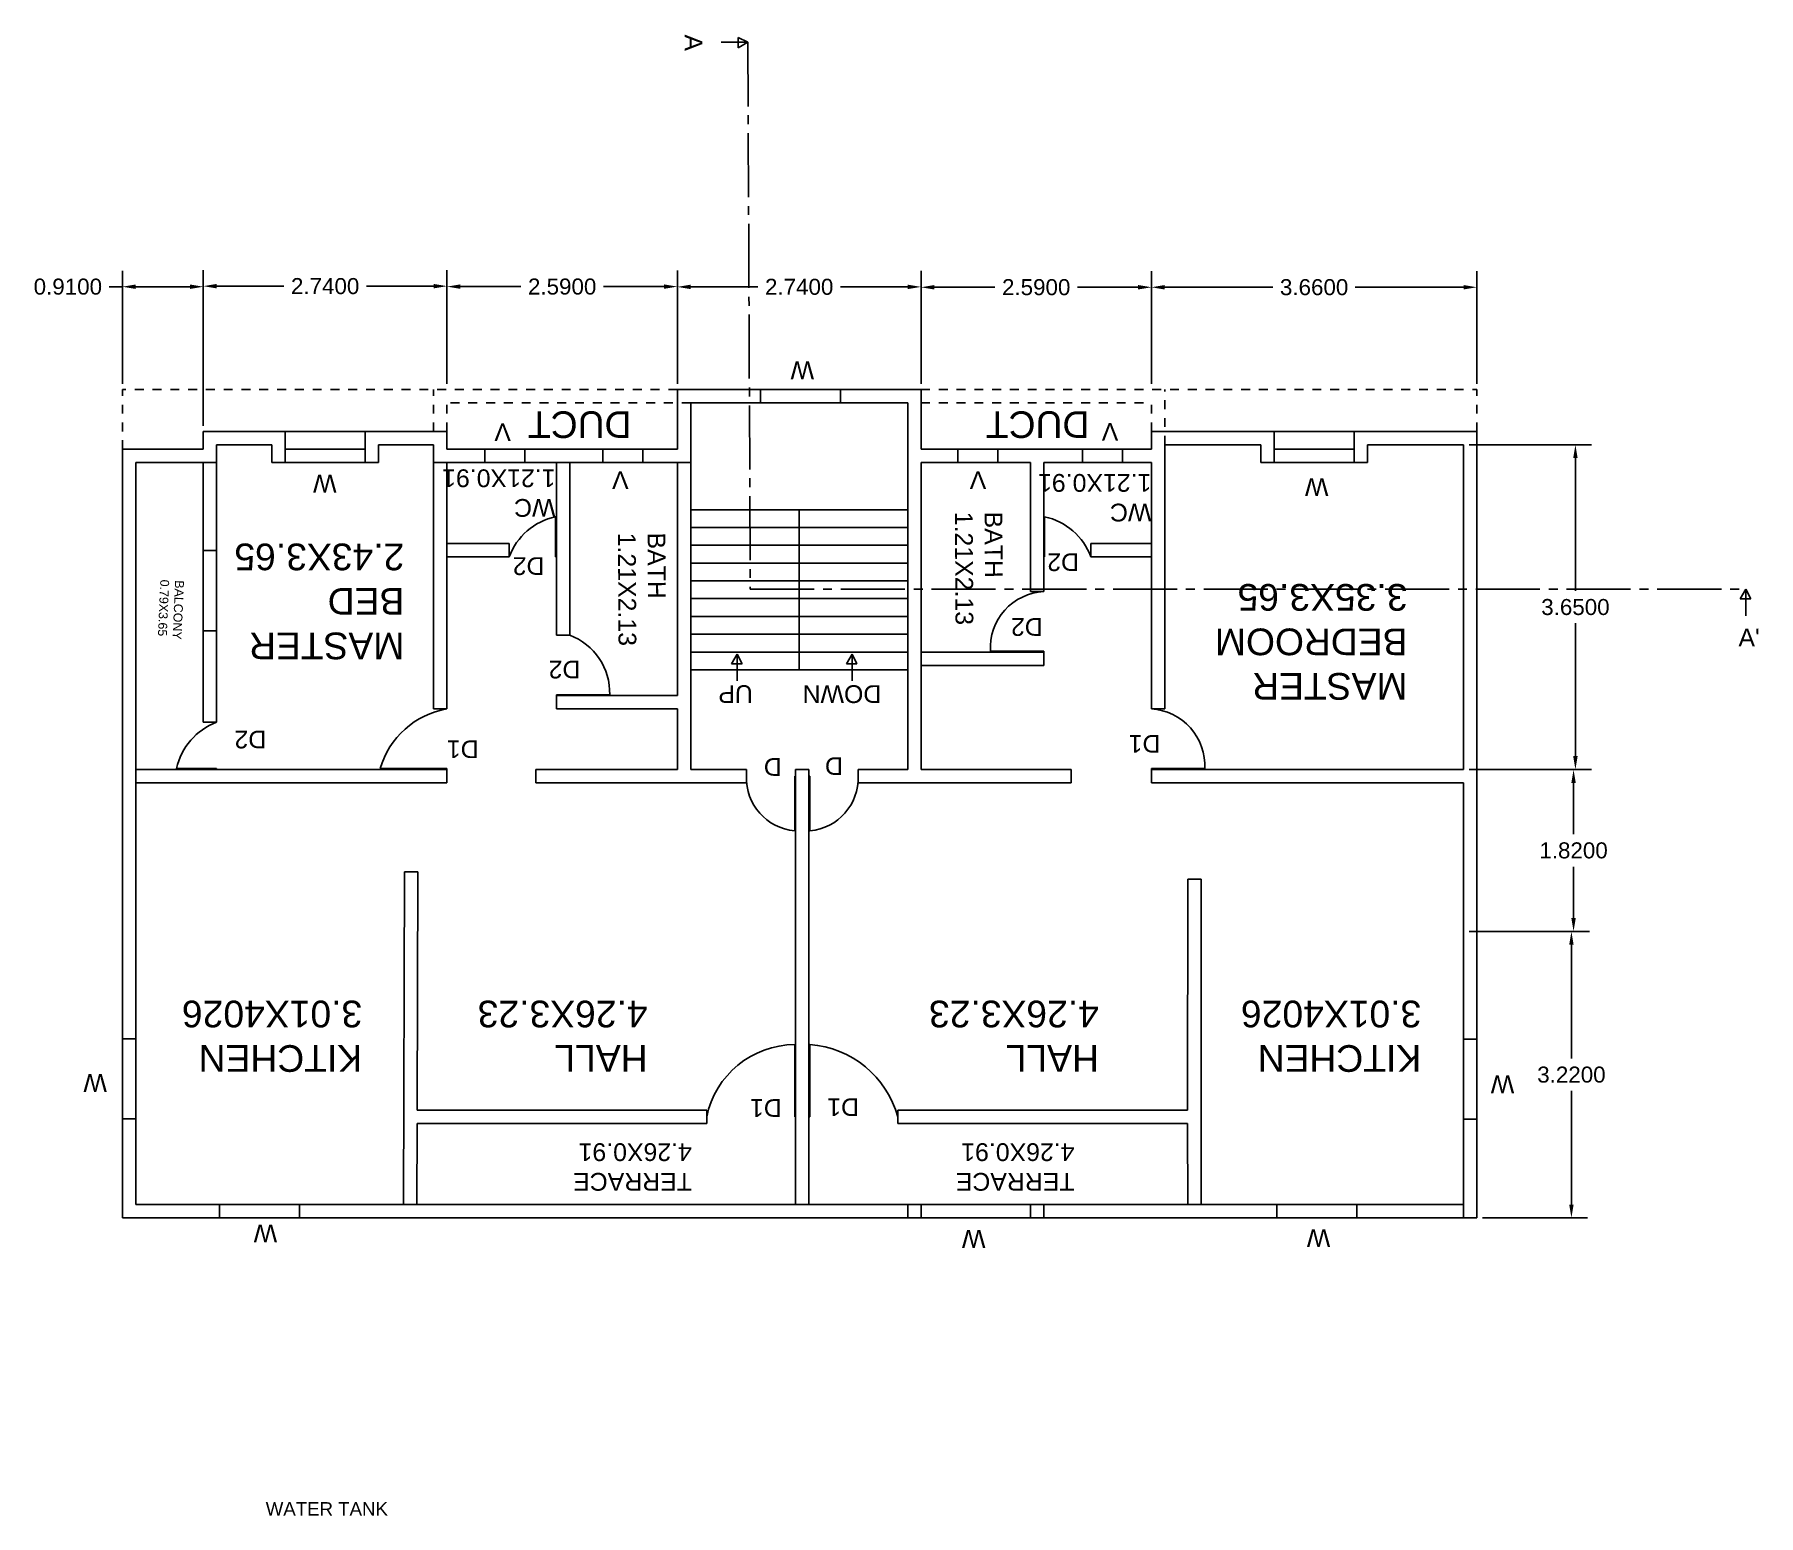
# Model space of a CAD drawing. Header units: millimetres. Extents: x 2637 to 2769, y 1120 to 1169.
# Drawn here: x 2749.53 to 2768.92, y 1152.73 to 1169.38 of the extents above; entities that cross this region are included whole.
import ezdxf

# ---------------------------------------------------------------- set-up
doc = ezdxf.new("R2010")
doc.units = ezdxf.units.MM
doc.linetypes.add('ACAD_ISO04W100', pattern=[30, 24, -3, 0, -3])
doc.linetypes.add('ACAD_ISO07W100', pattern=[3, 0, -3])
for name, color, linetype in [('DOOR 2', 30, 'Continuous'), ('Vents', 170, 'Continuous'), ('WINDOW', 80, 'Continuous')]:
    doc.layers.add(name, color=color, linetype=linetype)
doc.styles.get("Standard").update_dxf_attribs({"font": 'arial.ttf'})
doc.dimstyles.get("Standard").update_dxf_attribs({"dimtxt": 0.18, "dimasz": 0.15, "dimexe": 0.18, "dimexo": 0.0625, "dimgap": 0.09, "dimtad": 0, "dimtih": 1, "dimtoh": 1, "dimdec": 4, "dimzin": 0, "dimdsep": 46, "dimtxsty": 'Standard', "dimcen": 0.09, "dimadec": 0, "dimazin": 0, "dimtfac": 1, "dimtdec": 4, "dimtofl": 0, "dimtmove": 0, "dimatfit": 3, "dimfxl": 1, "dimtolj": 1, "dimtzin": 0, "dimarcsym": 0})

# ---------------------------------------------------------------- blocks, each defined once
blk = doc.blocks.new('D2')
at = {"layer": 'DOOR 2'}
for p, q in [((-0.157, 0.16), (-0.147, 0.16)), ((-0.147, 0.16), (-0.147, -0.29))]:
    blk.add_line(p, q, dxfattribs=at)
blk.add_arc((-0.295, 0.407), 0.713, 282.0325, 339.7123, dxfattribs=at)
blk = doc.blocks.new('*D32')
at = {"color": 0, "lineweight": -2, "transparency": 16777216}
for p, q in [((2762.093, 1165.452), (2762.093, 1166.719)), ((2765.753, 1165.452), (2765.753, 1166.719)), ((2762.243, 1166.539), (2763.46, 1166.539)), ((2765.603, 1166.539), (2764.386, 1166.539))]:
    blk.add_line(p, q, dxfattribs=at)
at = {"color": 0, "transparency": 16777216}
for points in [[(2762.243, 1166.564), (2762.243, 1166.514), (2762.093, 1166.539)], [(2765.603, 1166.564), (2765.603, 1166.514), (2765.753, 1166.539)]]:
    blk.add_solid(points, dxfattribs=at)
at = {"layer": 'Defpoints', "color": 0, "transparency": 16777216}
for p in [(2762.093, 1166.539), (2762.093, 1165.389), (2765.753, 1165.389)]:
    blk.add_point(p, dxfattribs=at)
at = {"color": 0, "transparency": 16777216, "insert": (2763.923, 1166.539), "char_height": 0.18, "attachment_point": 5}
blk.add_mtext('\\A1;3.6600', dxfattribs=at)
blk = doc.blocks.new('*D33')
at = {"color": 0, "lineweight": -2, "transparency": 16777216}
for p, q in [((2759.503, 1165.452), (2759.503, 1166.719)), ((2762.093, 1165.452), (2762.093, 1166.719)), ((2759.653, 1166.539), (2760.333, 1166.539)), ((2761.943, 1166.539), (2761.263, 1166.539))]:
    blk.add_line(p, q, dxfattribs=at)
at = {"color": 0, "transparency": 16777216}
for points in [[(2759.653, 1166.564), (2759.653, 1166.514), (2759.503, 1166.539)], [(2761.943, 1166.564), (2761.943, 1166.514), (2762.093, 1166.539)]]:
    blk.add_solid(points, dxfattribs=at)
at = {"layer": 'Defpoints', "color": 0, "transparency": 16777216}
for p in [(2759.503, 1166.539), (2759.503, 1165.389), (2762.093, 1165.389)]:
    blk.add_point(p, dxfattribs=at)
at = {"color": 0, "transparency": 16777216, "insert": (2760.798, 1166.539), "char_height": 0.18, "attachment_point": 5}
blk.add_mtext('\\A1;2.5900', dxfattribs=at)
blk = doc.blocks.new('*D34')
at = {"color": 0, "lineweight": -2, "transparency": 16777216}
for p, q in [((2756.763, 1165.452), (2756.763, 1166.723)), ((2759.503, 1165.452), (2759.503, 1166.723)), ((2756.913, 1166.543), (2757.668, 1166.543)), ((2759.353, 1166.543), (2758.598, 1166.543))]:
    blk.add_line(p, q, dxfattribs=at)
at = {"color": 0, "transparency": 16777216}
for points in [[(2756.913, 1166.568), (2756.913, 1166.518), (2756.763, 1166.543)], [(2759.353, 1166.568), (2759.353, 1166.518), (2759.503, 1166.543)]]:
    blk.add_solid(points, dxfattribs=at)
at = {"layer": 'Defpoints', "color": 0, "transparency": 16777216}
for p in [(2756.763, 1166.543), (2756.763, 1165.389), (2759.503, 1165.389)]:
    blk.add_point(p, dxfattribs=at)
at = {"color": 0, "transparency": 16777216, "insert": (2758.133, 1166.543), "char_height": 0.18, "attachment_point": 5}
blk.add_mtext('\\A1;2.7400', dxfattribs=at)
blk = doc.blocks.new('*D35')
at = {"color": 0, "lineweight": -2, "transparency": 16777216}
for p, q in [((2754.173, 1165.452), (2754.173, 1166.726)), ((2756.763, 1165.452), (2756.763, 1166.726)), ((2754.323, 1166.546), (2755.003, 1166.546)), ((2756.613, 1166.546), (2755.933, 1166.546))]:
    blk.add_line(p, q, dxfattribs=at)
at = {"color": 0, "transparency": 16777216}
for points in [[(2754.323, 1166.571), (2754.323, 1166.521), (2754.173, 1166.546)], [(2756.613, 1166.571), (2756.613, 1166.521), (2756.763, 1166.546)]]:
    blk.add_solid(points, dxfattribs=at)
at = {"layer": 'Defpoints', "color": 0, "transparency": 16777216}
for p in [(2754.173, 1166.546), (2754.173, 1165.389), (2756.763, 1165.389)]:
    blk.add_point(p, dxfattribs=at)
at = {"color": 0, "transparency": 16777216, "insert": (2755.468, 1166.546), "char_height": 0.18, "attachment_point": 5}
blk.add_mtext('\\A1;2.5900', dxfattribs=at)
blk = doc.blocks.new('*D36')
at = {"color": 0, "lineweight": -2, "transparency": 16777216}
for p, q in [((2751.433, 1164.982), (2751.433, 1166.731)), ((2754.173, 1165.452), (2754.173, 1166.731)), ((2751.583, 1166.551), (2752.338, 1166.551)), ((2754.023, 1166.551), (2753.268, 1166.551))]:
    blk.add_line(p, q, dxfattribs=at)
at = {"color": 0, "transparency": 16777216}
for points in [[(2751.583, 1166.576), (2751.583, 1166.526), (2751.433, 1166.551)], [(2754.023, 1166.576), (2754.023, 1166.526), (2754.173, 1166.551)]]:
    blk.add_solid(points, dxfattribs=at)
at = {"layer": 'Defpoints', "color": 0, "transparency": 16777216}
for p in [(2751.433, 1166.551), (2754.173, 1165.389), (2751.433, 1164.919)]:
    blk.add_point(p, dxfattribs=at)
at = {"color": 0, "transparency": 16777216, "insert": (2752.803, 1166.551), "char_height": 0.18, "attachment_point": 5}
blk.add_mtext('\\A1;2.7400', dxfattribs=at)
blk = doc.blocks.new('*D37')
at = {"color": 0, "lineweight": -2, "transparency": 16777216}
for p, q in [((2750.523, 1165.452), (2750.523, 1166.725)), ((2751.433, 1164.982), (2751.433, 1166.725)), ((2750.523, 1166.545), (2750.373, 1166.545)), ((2751.283, 1166.545), (2750.673, 1166.545))]:
    blk.add_line(p, q, dxfattribs=at)
at = {"color": 0, "transparency": 16777216}
for points in [[(2750.673, 1166.57), (2750.673, 1166.52), (2750.523, 1166.545)], [(2751.283, 1166.57), (2751.283, 1166.52), (2751.433, 1166.545)]]:
    blk.add_solid(points, dxfattribs=at)
at = {"layer": 'Defpoints', "color": 0, "transparency": 16777216}
for p in [(2750.523, 1166.545), (2750.523, 1165.389), (2751.433, 1164.919)]:
    blk.add_point(p, dxfattribs=at)
at = {"color": 0, "transparency": 16777216, "insert": (2749.91, 1166.545), "char_height": 0.18, "attachment_point": 5}
blk.add_mtext('\\A1;0.9100', dxfattribs=at)
blk = doc.blocks.new('*D38')
at = {"color": 0, "lineweight": -2, "transparency": 16777216}
for p, q in [((2765.665, 1159.299), (2766.996, 1159.299)), ((2766.816, 1159.149), (2766.816, 1157.871)), ((2766.816, 1156.229), (2766.816, 1157.507)), ((2765.815, 1156.079), (2766.996, 1156.079))]:
    blk.add_line(p, q, dxfattribs=at)
at = {"color": 0, "transparency": 16777216}
for points in [[(2766.791, 1159.149), (2766.841, 1159.149), (2766.816, 1159.299)], [(2766.791, 1156.229), (2766.841, 1156.229), (2766.816, 1156.079)]]:
    blk.add_solid(points, dxfattribs=at)
at = {"layer": 'Defpoints', "color": 0, "transparency": 16777216}
for p in [(2765.603, 1159.299), (2766.816, 1159.299), (2765.753, 1156.079)]:
    blk.add_point(p, dxfattribs=at)
at = {"color": 0, "transparency": 16777216, "insert": (2766.816, 1157.689), "char_height": 0.18, "attachment_point": 5}
blk.add_mtext('\\A1;3.2200', dxfattribs=at)
blk = doc.blocks.new('*D39')
at = {"color": 0, "lineweight": -2, "transparency": 16777216}
for p, q in [((2765.665, 1161.119), (2767.02, 1161.119)), ((2766.84, 1160.969), (2766.84, 1160.391)), ((2766.84, 1159.449), (2766.84, 1160.027)), ((2765.665, 1159.299), (2767.02, 1159.299))]:
    blk.add_line(p, q, dxfattribs=at)
at = {"color": 0, "transparency": 16777216}
for points in [[(2766.815, 1160.969), (2766.865, 1160.969), (2766.84, 1161.119)], [(2766.815, 1159.449), (2766.865, 1159.449), (2766.84, 1159.299)]]:
    blk.add_solid(points, dxfattribs=at)
at = {"layer": 'Defpoints', "color": 0, "transparency": 16777216}
for p in [(2765.603, 1161.119), (2766.84, 1161.119), (2765.603, 1159.299)]:
    blk.add_point(p, dxfattribs=at)
at = {"color": 0, "transparency": 16777216, "insert": (2766.84, 1160.209), "char_height": 0.18, "attachment_point": 5}
blk.add_mtext('\\A1;1.8200', dxfattribs=at)
blk = doc.blocks.new('*D40')
at = {"color": 0, "lineweight": -2, "transparency": 16777216}
for p, q in [((2765.665, 1164.769), (2767.041, 1164.769)), ((2766.861, 1164.619), (2766.861, 1163.126)), ((2766.861, 1161.269), (2766.861, 1162.762)), ((2765.665, 1161.119), (2767.041, 1161.119))]:
    blk.add_line(p, q, dxfattribs=at)
at = {"color": 0, "transparency": 16777216}
for points in [[(2766.836, 1164.619), (2766.886, 1164.619), (2766.861, 1164.769)], [(2766.836, 1161.269), (2766.886, 1161.269), (2766.861, 1161.119)]]:
    blk.add_solid(points, dxfattribs=at)
at = {"layer": 'Defpoints', "color": 0, "transparency": 16777216}
for p in [(2765.603, 1164.769), (2766.861, 1164.769), (2765.603, 1161.119)]:
    blk.add_point(p, dxfattribs=at)
at = {"color": 0, "transparency": 16777216, "insert": (2766.861, 1162.944), "char_height": 0.18, "attachment_point": 5}
blk.add_mtext('\\A1;3.6500', dxfattribs=at)

msp = doc.modelspace()

# ---------------------------------------------------------------- linework, layer by layer
at = {"color": 0}
for p, q in [((2757.44705, 1169.22926), (2757.44705, 1169.34695)), ((2757.44705, 1169.34695), (2757.5569, 1169.29186)), ((2757.2569, 1169.29186), (2757.5569, 1169.29186)), ((2757.5569, 1169.29186), (2757.44705, 1169.22926)), ((2768.77771, 1163.14561), (2768.7151, 1163.03577)), ((2768.77771, 1162.84561), (2768.77771, 1163.14561)), ((2768.83279, 1163.03577), (2768.77771, 1163.14561)), ((2768.7151, 1163.03577), (2768.83279, 1163.03577)), ((2757.43588, 1162.41478), (2757.37328, 1162.30493)), ((2757.43588, 1162.11478), (2757.43588, 1162.41478)), ((2757.49097, 1162.30493), (2757.43588, 1162.41478)), ((2758.72796, 1162.41478), (2758.66536, 1162.30493)), ((2758.72796, 1162.11478), (2758.72796, 1162.41478)), ((2758.78305, 1162.30493), (2758.72796, 1162.41478)), ((2757.37328, 1162.30493), (2757.49097, 1162.30493)), ((2758.66536, 1162.30493), (2758.78305, 1162.30493))]:
    msp.add_line(p, q, dxfattribs=at)
at = {"color": 0, "linetype": 'ACAD_ISO04W100', "ltscale": 0.03}
for p, q in [((2757.5569, 1169.29186), (2757.5818, 1163.14561)), ((2757.5818, 1163.14561), (2768.77771, 1163.14561))]:
    msp.add_line(p, q, dxfattribs=at)
at = {"color": 0, "linetype": 'ACAD_ISO07W100', "ltscale": 0.01}
for p, q in [((2756.76297, 1165.3892), (2750.52297, 1165.3892)), ((2750.52297, 1164.7192), (2750.52297, 1165.3892)), ((2754.02297, 1164.9192), (2754.02297, 1165.3892)), ((2756.91297, 1165.2392), (2754.17297, 1165.2392)), ((2754.17297, 1164.9192), (2754.17297, 1165.2392)), ((2759.50297, 1165.3892), (2765.75297, 1165.3892)), ((2759.50297, 1165.2392), (2762.09297, 1165.2392)), ((2762.09297, 1164.9192), (2762.09297, 1165.2392)), ((2762.24297, 1164.7692), (2762.24297, 1165.3892)), ((2765.75297, 1164.9192), (2765.75297, 1165.3892))]:
    msp.add_line(p, q, dxfattribs=at)
for p, q in [((2756.76297, 1165.3892), (2756.76297, 1164.7192)), ((2759.35297, 1165.3892), (2756.76297, 1165.3892)), ((2756.91297, 1165.2392), (2756.91297, 1161.7992)), ((2759.35297, 1165.2392), (2756.91297, 1165.2392)), ((2759.50297, 1165.3892), (2759.35297, 1165.3892)), ((2759.35297, 1165.2392), (2759.35297, 1161.9492)), ((2759.50297, 1164.7192), (2759.50297, 1165.3892)), ((2754.17297, 1164.9192), (2751.43297, 1164.9192)), ((2751.43297, 1164.9192), (2751.43297, 1164.7192)), ((2752.35297, 1164.5692), (2752.35297, 1164.9192)), ((2753.25297, 1164.5692), (2753.25297, 1164.9192)), ((2754.17297, 1164.9192), (2754.17297, 1164.7192)), ((2756.91297, 1164.9192), (2756.91297, 1164.7192)), ((2759.50297, 1164.9192), (2759.50297, 1164.7192)), ((2765.75297, 1164.9192), (2762.09297, 1164.9192)), ((2762.09297, 1164.9192), (2762.09297, 1164.7192)), ((2762.09297, 1164.7192), (2762.09297, 1164.9042)), ((2763.47297, 1164.5692), (2763.47297, 1164.9192)), ((2764.37297, 1164.5692), (2764.37297, 1164.9192)), ((2765.75297, 1164.9192), (2765.75297, 1156.0792)), ((2750.52297, 1164.7192), (2750.52297, 1156.0792)), ((2751.43297, 1164.7192), (2750.52297, 1164.7192)), ((2752.20297, 1164.7692), (2751.58297, 1164.7692)), ((2751.58297, 1164.7692), (2751.58297, 1161.7992)), ((2752.20297, 1164.7692), (2751.58297, 1164.7692)), ((2752.20297, 1164.5692), (2752.20297, 1164.7692)), ((2754.02297, 1164.7692), (2753.40297, 1164.7692)), ((2754.02297, 1164.7692), (2753.40297, 1164.7692)), ((2753.40297, 1164.5692), (2753.40297, 1164.7692)), ((2754.02297, 1164.7692), (2754.02297, 1161.7992)), ((2756.76297, 1164.7192), (2754.17297, 1164.7192)), ((2762.09297, 1164.7192), (2759.50297, 1164.7192)), ((2763.32297, 1164.7692), (2762.24297, 1164.7692)), ((2762.24297, 1164.7692), (2762.24297, 1164.5692)), ((2763.32297, 1164.7692), (2762.24297, 1164.7692)), ((2763.32297, 1164.5692), (2763.32297, 1164.7692)), ((2763.47297, 1164.5692), (2763.47297, 1164.7192)), ((2764.37297, 1164.5692), (2764.37297, 1164.7192)), ((2765.60297, 1164.7692), (2764.52297, 1164.7692)), ((2765.60297, 1164.7692), (2764.52297, 1164.7692)), ((2764.52297, 1164.5692), (2764.52297, 1164.7692)), ((2765.60297, 1164.7692), (2765.60297, 1161.1192)), ((2750.67297, 1164.5692), (2750.67297, 1156.2292)), ((2751.58297, 1164.5692), (2750.67297, 1164.5692)), ((2751.43297, 1164.5692), (2751.43297, 1161.7992)), ((2752.35297, 1164.5692), (2752.20297, 1164.5692)), ((2753.25297, 1164.5692), (2753.40297, 1164.5692)), ((2756.91297, 1164.5692), (2754.02297, 1164.5692)), ((2754.17297, 1164.5692), (2754.17297, 1161.7992)), ((2755.40297, 1164.5692), (2755.40297, 1162.6292)), ((2755.55297, 1164.5692), (2755.55297, 1162.6292)), ((2756.76297, 1164.5692), (2756.76297, 1161.9492)), ((2759.50297, 1164.5692), (2759.50297, 1161.9492)), ((2760.73297, 1164.5692), (2759.50297, 1164.5692)), ((2760.73297, 1164.5692), (2760.73297, 1163.1192)), ((2760.88297, 1164.5692), (2760.88297, 1163.1192)), ((2762.09297, 1164.5692), (2760.88297, 1164.5692)), ((2762.09297, 1164.5692), (2762.09297, 1162.48316)), ((2762.24269, 1162.48316), (2762.24297, 1164.5692)), ((2763.47297, 1164.5692), (2763.32297, 1164.5692)), ((2764.37297, 1164.5692), (2764.37297, 1164.5692)), ((2764.52297, 1164.5692), (2764.37297, 1164.5692)), ((2759.35297, 1164.0392), (2756.91297, 1164.0392)), ((2758.13297, 1164.0392), (2758.13297, 1162.2392)), ((2759.35297, 1163.8392), (2756.91297, 1163.8392)), ((2759.35297, 1163.6392), (2756.91297, 1163.6392)), ((2759.35297, 1163.4392), (2756.91297, 1163.4392)), ((2759.35297, 1163.2392), (2756.91297, 1163.2392)), ((2759.35297, 1163.0392), (2756.91297, 1163.0392)), ((2759.35297, 1162.8392), (2756.91297, 1162.8392)), ((2759.35297, 1162.6392), (2756.91297, 1162.6392)), ((2759.35297, 1162.4392), (2756.91297, 1162.4392)), ((2760.88297, 1162.4492), (2760.88297, 1162.2892)), ((2759.35297, 1162.2392), (2756.91297, 1162.2392)), ((2755.40297, 1161.9592), (2755.40297, 1161.9492)), ((2756.76297, 1161.9492), (2755.40297, 1161.9492)), ((2759.35297, 1161.9492), (2759.35297, 1161.1192)), ((2759.50297, 1161.9492), (2759.50297, 1161.1192)), ((2751.43297, 1161.7992), (2751.43297, 1161.6492)), ((2751.58297, 1161.7992), (2751.58297, 1161.6492)), ((2754.17297, 1161.7992), (2754.02297, 1161.7992)), ((2756.76297, 1161.7992), (2755.40297, 1161.7992)), ((2755.55297, 1161.7992), (2755.40297, 1161.7992)), ((2756.76297, 1161.7992), (2756.76297, 1161.1192)), ((2756.91297, 1161.7992), (2756.91297, 1161.1192)), ((2751.58297, 1161.6492), (2751.43297, 1161.6492)), ((2754.17297, 1161.1192), (2750.67297, 1161.1192)), ((2754.17297, 1160.9692), (2750.67297, 1160.9692)), ((2757.5409, 1160.9692), (2755.17297, 1160.9692)), ((2757.5409, 1161.1192), (2757.5409, 1160.9692)), ((2759.35297, 1161.1192), (2759.35297, 1161.1192)), ((2761.19297, 1160.9692), (2759.35297, 1160.9692)), ((2761.19297, 1161.1192), (2759.50297, 1161.1192)), ((2761.19297, 1160.9692), (2761.19297, 1161.1192)), ((2762.09297, 1161.1292), (2762.09297, 1161.1192)), ((2765.60297, 1161.1192), (2762.09297, 1161.1192)), ((2762.09297, 1161.1192), (2762.09297, 1160.9692)), ((2765.60297, 1160.9692), (2762.09297, 1160.9692)), ((2765.60297, 1160.9692), (2765.60297, 1159.2992)), ((2765.60297, 1159.2992), (2765.60297, 1156.2292)), ((2756.76297, 1156.2292), (2750.67297, 1156.2292)), ((2762.09297, 1156.2292), (2756.76297, 1156.2292)), ((2759.35297, 1156.2292), (2759.35297, 1156.0792)), ((2759.50297, 1156.2292), (2759.50297, 1156.0792)), ((2760.73297, 1156.2292), (2760.73297, 1156.0792)), ((2760.88297, 1156.2292), (2760.88297, 1156.0792)), ((2765.60297, 1156.2292), (2762.24297, 1156.2292)), ((2765.75297, 1156.0792), (2750.52297, 1156.0792))]:
    msp.add_line(p, q)
at = {"color": 93, "true_color": 0x37d74c}
for p, q in [((2752.80297, 1164.7192), (2752.35297, 1164.7192)), ((2752.80297, 1164.7192), (2753.25297, 1164.7192)), ((2752.80297, 1164.5692), (2752.35297, 1164.5692)), ((2752.80297, 1164.5692), (2753.25297, 1164.5692))]:
    msp.add_line(p, q, dxfattribs=at)
at = {"color": 3}
for p, q in [((2764.37297, 1164.7192), (2763.47297, 1164.7192)), ((2763.92297, 1164.5692), (2763.47297, 1164.5692)), ((2763.92297, 1164.5692), (2764.37297, 1164.5692))]:
    msp.add_line(p, q, dxfattribs=at)
at = {"ltscale": 0.01}
for p, q in [((2756.76297, 1164.5692), (2756.76297, 1162.4392)), ((2754.17297, 1163.6592), (2754.87297, 1163.6592)), ((2754.17297, 1163.5092), (2754.87297, 1163.5092)), ((2754.87297, 1163.5092), (2754.87297, 1163.6592)), ((2755.39297, 1163.5092), (2755.40297, 1163.5092)), ((2755.55297, 1162.6292), (2755.40297, 1162.6292)), ((2755.40297, 1161.9492), (2755.40297, 1161.7992)), ((2754.17297, 1160.9692), (2754.17297, 1161.1192)), ((2758.09297, 1156.2292), (2758.09297, 1161.1192)), ((2758.24297, 1156.2292), (2758.24297, 1161.1192)), ((2753.68297, 1156.2292), (2753.69552, 1159.96921)), ((2753.84552, 1159.96921), (2753.69552, 1159.96921)), ((2753.83653, 1157.2892), (2753.84552, 1159.96921)), ((2757.09297, 1157.2892), (2753.83653, 1157.2892)), ((2757.09297, 1157.1392), (2757.09297, 1157.2892)), ((2753.83297, 1156.2287), (2753.83602, 1157.1392)), ((2757.09297, 1157.1392), (2753.83602, 1157.1392)), ((2750.67297, 1156.2292), (2753.68297, 1156.2292)), ((2753.83297, 1156.2292), (2758.09297, 1156.2292))]:
    msp.add_line(p, q, dxfattribs=at)
at = {"color": 0, "ltscale": 0.01}
for p, q in [((2759.50297, 1164.5692), (2759.50297, 1162.4392)), ((2762.09297, 1164.5692), (2762.09297, 1163.6592)), ((2762.09297, 1163.6592), (2761.41297, 1163.6592)), ((2761.41297, 1163.5092), (2761.41297, 1163.6592)), ((2762.09297, 1163.5092), (2761.41297, 1163.5092)), ((2760.73297, 1163.1192), (2760.88297, 1163.1192)), ((2759.50297, 1162.4392), (2760.88297, 1162.4392)), ((2762.09297, 1162.48316), (2762.09297, 1161.7992)), ((2762.24269, 1162.48316), (2762.24269, 1161.7992)), ((2759.50297, 1162.2892), (2760.88297, 1162.2892)), ((2762.24297, 1161.7992), (2762.09297, 1161.7992)), ((2755.17297, 1160.9692), (2755.17297, 1161.1192)), ((2757.5409, 1161.1192), (2756.91297, 1161.1192)), ((2758.24297, 1161.1192), (2758.09297, 1161.1192)), ((2758.79504, 1160.96983), (2758.79504, 1161.1192)), ((2759.35297, 1161.1192), (2758.79504, 1161.1192)), ((2759.35297, 1160.9692), (2758.79504, 1160.96983)), ((2762.49797, 1157.2892), (2762.50297, 1159.8881)), ((2762.65297, 1159.8881), (2762.50297, 1159.8881)), ((2762.65297, 1156.2292), (2762.65297, 1159.8881)), ((2759.24297, 1157.2892), (2762.49797, 1157.2892)), ((2759.24297, 1157.1392), (2759.24297, 1157.2892)), ((2759.24297, 1157.1392), (2759.24297, 1157.2142)), ((2759.24297, 1157.1392), (2762.49797, 1157.1392)), ((2762.49797, 1157.1392), (2762.50297, 1156.2292)), ((2758.24297, 1156.2292), (2762.50297, 1156.2292))]:
    msp.add_line(p, q, dxfattribs=at)
at = {"color": 7, "ltscale": 0.01, "true_color": 0xffffff}
msp.add_line((2755.17297, 1161.1192), (2756.76297, 1161.1192), dxfattribs=at)
at = {"color": 7, "ltscale": 0.0001}
msp.add_line((2765.60297, 1160.9692), (2765.60297, 1156.0792), dxfattribs=at)
at = {"color": 30, "true_color": 0xf8991e}
msp.add_arc((2754.32751, 1160.87144), 0.94055, 99.456896, 164.094059, dxfattribs=at)
at = {"color": 30, "ltscale": 0.01, "true_color": 0xf26722}
for centre, radius, start, end in [((2758.08936, 1157.01077), 1.01694, 90.359905, 168.460356), ((2758.17237, 1156.91955), 1.11041, 15.388171, 85.83745)]:
    msp.add_arc(centre, radius, start, end, dxfattribs=at)
at = {"layer": 'DOOR 2'}
for p, q in [((2755.39297, 1163.5092), (2755.39297, 1163.9592)), ((2760.89297, 1163.5092), (2760.89297, 1163.9592)), ((2755.40297, 1163.5092), (2755.39297, 1163.5092)), ((2760.88297, 1163.5092), (2760.89297, 1163.5092)), ((2760.88297, 1162.4492), (2760.28297, 1162.4492)), ((2760.88297, 1162.4392), (2760.88297, 1162.4492)), ((2755.40297, 1161.9492), (2755.40297, 1161.9592)), ((2755.40297, 1161.9592), (2756.00297, 1161.9592)), ((2754.17297, 1161.1292), (2753.42297, 1161.1292)), ((2754.17297, 1161.1192), (2754.17297, 1161.1292)), ((2758.09297, 1161.0442), (2758.08297, 1161.0442)), ((2758.08297, 1161.0442), (2758.08297, 1160.43071)), ((2758.24297, 1161.0442), (2758.25297, 1161.0442)), ((2758.25297, 1161.0442), (2758.25297, 1160.43138)), ((2762.09297, 1161.1192), (2762.09297, 1161.1292)), ((2762.09297, 1161.1292), (2762.69297, 1161.1292)), ((2758.08297, 1157.2142), (2758.08297, 1158.02769)), ((2758.25297, 1157.2142), (2758.25297, 1158.02703)), ((2758.09297, 1157.2142), (2758.08297, 1157.2142)), ((2758.24297, 1157.2142), (2758.25297, 1157.2142))]:
    msp.add_line(p, q, dxfattribs=at)
for centre, radius, start, end in [((2755.54157, 1163.26204), 0.71282, 102.032487, 159.71233), ((2760.74437, 1163.26204), 0.71282, 20.28767, 77.967513), ((2760.91753, 1162.48459), 0.63555, 93.117362, 183.192324), ((2755.30384, 1161.97576), 0.69933, 358.643689, 69.13023), ((2762.05841, 1161.16459), 0.63555, 356.807676, 86.882638), ((2758.13332, 1161.02143), 0.59286, 177.798522, 265.12788), ((2758.20417, 1161.0207), 0.59134, 274.733287, 2.307816)]:
    msp.add_arc(centre, radius, start, end, dxfattribs=at)
at = {"layer": 'Vents'}
for p, q in [((2754.59832, 1164.5692), (2754.59832, 1164.7192)), ((2754.59832, 1164.7192), (2755.04832, 1164.7192)), ((2755.04832, 1164.7192), (2755.04832, 1164.5692)), ((2755.92545, 1164.5692), (2755.92545, 1164.7192)), ((2755.92545, 1164.7192), (2756.37545, 1164.7192)), ((2756.37545, 1164.7192), (2756.37545, 1164.5692)), ((2759.91824, 1164.5692), (2759.91824, 1164.7192)), ((2759.91824, 1164.7192), (2760.36824, 1164.7192)), ((2760.36824, 1164.7192), (2760.36824, 1164.5692)), ((2761.31871, 1164.5692), (2761.31871, 1164.7192)), ((2761.31871, 1164.7192), (2761.76871, 1164.7192)), ((2761.76871, 1164.7192), (2761.76871, 1164.5692)), ((2755.04832, 1164.5692), (2754.59832, 1164.5692)), ((2756.37545, 1164.5692), (2755.92545, 1164.5692)), ((2760.36824, 1164.5692), (2759.91824, 1164.5692)), ((2761.76871, 1164.5692), (2761.31871, 1164.5692))]:
    msp.add_line(p, q, dxfattribs=at)
at = {"layer": 'WINDOW'}
for p, q in [((2757.69744, 1165.2392), (2757.69744, 1165.3892)), ((2757.69744, 1165.3892), (2758.59744, 1165.3892)), ((2758.59744, 1165.2392), (2757.69744, 1165.2392)), ((2758.59744, 1165.3892), (2758.59744, 1165.2392)), ((2751.43297, 1162.67868), (2751.43297, 1163.57868)), ((2751.43297, 1163.57868), (2751.58297, 1163.57868)), ((2751.58297, 1163.57868), (2751.58297, 1162.67868)), ((2751.58297, 1162.67868), (2751.43297, 1162.67868)), ((2750.52297, 1157.19172), (2750.52297, 1158.09172)), ((2750.52297, 1158.09172), (2750.67297, 1158.09172)), ((2750.67297, 1158.09172), (2750.67297, 1157.19172)), ((2765.60297, 1157.18956), (2765.60297, 1158.08956)), ((2765.60297, 1158.08956), (2765.75297, 1158.08956)), ((2765.75297, 1158.08956), (2765.75297, 1157.18956)), ((2750.67297, 1157.19172), (2750.52297, 1157.19172)), ((2765.75297, 1157.18956), (2765.60297, 1157.18956)), ((2751.6156, 1156.0792), (2751.6156, 1156.2292)), ((2751.6156, 1156.2292), (2752.5156, 1156.2292)), ((2752.5156, 1156.2292), (2752.5156, 1156.0792)), ((2759.50297, 1156.0792), (2759.50297, 1156.2292)), ((2759.50297, 1156.2292), (2760.73297, 1156.2292)), ((2760.73297, 1156.2292), (2760.73297, 1156.0792)), ((2763.50182, 1156.0792), (2763.50182, 1156.2292)), ((2763.50182, 1156.2292), (2764.40182, 1156.2292)), ((2764.40182, 1156.2292), (2764.40182, 1156.0792)), ((2752.5156, 1156.0792), (2751.6156, 1156.0792)), ((2760.73297, 1156.0792), (2759.50297, 1156.0792)), ((2764.40182, 1156.0792), (2763.50182, 1156.0792))]:
    msp.add_line(p, q, dxfattribs=at)

# ---------------------------------------------------------------- block references
at = {"xscale": -1, "rotation": 270}
msp.add_blockref('D2', (2751.42311, 1161.27583), dxfattribs=at)

# ---------------------------------------------------------------- texts
at = {"color": 0, "ltscale": 0.01, "insert": (2757.04419, 1169.3803), "char_height": 0.2, "attachment_point": 1, "rotation": 270}
msp.add_mtext_dynamic_manual_height_columns('A', width=0.441111, gutter_width=12.5, heights=[0], dxfattribs=at)
at = {"color": 85, "true_color": 0x58ba48, "char_height": 0.2, "attachment_point": 1, "rotation": 180}
for insert in [(2758.30046, 1165.5051), (2752.93133, 1164.23174), (2764.08382, 1164.1925), (2750.3493, 1157.49518), (2766.17321, 1157.48038), (2752.26351, 1155.80448), (2760.2271, 1155.74302), (2764.10485, 1155.75108)]:
    msp.add_mtext_dynamic_manual_height_columns('W', width=0.5563273, gutter_width=12.5, heights=[0], dxfattribs=dict(at, insert=insert))
at = {"color": 41, "linetype": 'ACAD_ISO07W100', "ltscale": 0.01, "true_color": 0xf4ee51, "char_height": 0.3, "attachment_point": 1, "rotation": 180}
for insert in [(2756.24728, 1164.84502), (2761.39619, 1164.84502)]:
    msp.add_mtext_dynamic_manual_height_columns('DUCT', width=1.7765716, gutter_width=12.5, heights=[0], dxfattribs=dict(at, insert=insert))
at = {"color": 5, "linetype": 'ACAD_ISO07W100', "ltscale": 0.01, "char_height": 0.2, "attachment_point": 1, "rotation": 180}
for insert in [(2754.89204, 1164.80996), (2761.72129, 1164.81457), (2756.21508, 1164.27173), (2760.23675, 1164.27173)]:
    msp.add_mtext_dynamic_manual_height_columns('V', width=0.4025776, gutter_width=12.5, heights=[0], dxfattribs=dict(at, insert=insert))
at = {"color": 41, "ltscale": 0.01, "true_color": 0xf4ee51, "char_height": 0.2, "attachment_point": 1}
for s, width, insert, rotation in [('WC 1.21X0.91', 0.7325812, (2755.39297, 1163.9592), 180), ('WC 1.21X0.91', 0.7325812, (2762.09297, 1163.90694), 180), ('BATH 1.21X2.13', 1.0757017, (2760.41757, 1164.01849), 270.303937), ('BATH 1.21X2.13', 1.0757017, (2756.62867, 1163.78333), 270.303937), ('TERRACE 4.26X0.91', 1.5496092, (2756.9268, 1156.38531), 180), ('TERRACE 4.26X0.91', 1.5496092, (2761.22913, 1156.38531), 180)]:
    msp.add_mtext_dynamic_manual_height_columns(s, width=width, gutter_width=12.5, heights=[0], dxfattribs=dict(at, insert=insert, rotation=rotation))
at = {"color": 41, "true_color": 0xf4ee51, "attachment_point": 1}
for s, width, insert, char_height, rotation in [('MASTER BED 2.43X3.65', 1.9069144, (2753.69321, 1162.35851), 0.3, 180), ('D2', 0.5563273, (2755.26932, 1163.30515), 0.2, 180), ('D2', 0.5563273, (2761.27961, 1163.34916), 0.2, 180), ('BALCONY 0.79X3.65', 0.76, (2751.2165, 1163.24321), 0.1, 267.483701), ('D2', 0.5563273, (2760.87156, 1162.62087), 0.2, 180), ('D2', 0.5563273, (2755.67322, 1162.1426), 0.2, 180), ('UP', 0.6370009, (2757.61197, 1161.86632), 0.2, 180), ('D2', 0.5563273, (2752.14096, 1161.35636), 0.2, 180), ('D1', 0.5563273, (2754.5287, 1161.24659), 0.2, 180), ('D1', 0.5563273, (2762.19531, 1161.30756), 0.2, 180), ('D', 0.3176897, (2757.93753, 1161.0473), 0.2, 180), ('D', 0.3176897, (2758.62471, 1161.05684), 0.2, 180), ('KITCHEN\\P3.01X4026', 5.6150828, (2753.21975, 1157.72122), 0.3, 180), ('HALL 4.26X3.23', 0.3, (2756.42913, 1157.72122), 0.3, 180), ('HALL 4.26X3.23', 0.3, (2761.5032, 1157.72122), 0.3, 180), ('KITCHEN\\P3.01X4026', 5.6150828, (2765.12754, 1157.72122), 0.3, 180), ('D1', 0.3176897, (2757.93753, 1157.2142), 0.2, 180), ('D1', 0.3176897, (2758.80605, 1157.22374), 0.2, 180)]:
    msp.add_mtext_dynamic_manual_height_columns(s, width=width, gutter_width=12.5, heights=[0], dxfattribs=dict(at, insert=insert, char_height=char_height, rotation=rotation))
at = {"color": 2, "true_color": 0xf1eb1f, "attachment_point": 1, "rotation": 180}
for s, width, insert, char_height in [('MASTER BEDROOM 3.35X3.65', 2.2051227, (2764.97288, 1161.90355), 0.3), ('DOWN', 0.6370009, (2759.05605, 1161.86632), 0.2)]:
    msp.add_mtext_dynamic_manual_height_columns(s, width=width, gutter_width=12.5, heights=[0], dxfattribs=dict(at, insert=insert, char_height=char_height))
at = {"color": 0, "ltscale": 0.01, "insert": (2768.69408, 1162.5019), "char_height": 0.2, "attachment_point": 7}
msp.add_mtext_dynamic_manual_height_columns("A'", width=0.441111, gutter_width=12.5, heights=[0], dxfattribs=at)
at = {"color": 1, "ltscale": 0.01, "insert": (2752.135, 1152.88482), "char_height": 0.15, "attachment_point": 1}
msp.add_mtext_dynamic_manual_height_columns('WATER TANK', width=1.8616606, gutter_width=12.5, heights=[0], dxfattribs=at)

# ---------------------------------------------------------------- dimensions: what is measured, and where the dimension line sits
at = {"color": 0}
for base, p1, p2, angle, picture, middle in [((2750.52297, 1166.54476), (2751.43297, 1164.9192), (2750.52297, 1165.3892), 180, '*D37', (2749.90965, 1166.54476)), ((2751.43297, 1166.55103), (2754.17297, 1165.3892), (2751.43297, 1164.9192), 180, '*D36', (2752.80297, 1166.55103)), ((2754.17297, 1166.54616), (2756.76297, 1165.3892), (2754.17297, 1165.3892), 180, '*D35', (2755.46797, 1166.54616)), ((2756.76297, 1166.54349), (2759.50297, 1165.3892), (2756.76297, 1165.3892), 180, '*D34', (2758.13297, 1166.54349)), ((2759.50297, 1166.53924), (2762.09297, 1165.3892), (2759.50297, 1165.3892), 180, '*D33', (2760.79797, 1166.53924)), ((2762.09297, 1166.53924), (2765.75297, 1165.3892), (2762.09297, 1165.3892), 180, '*D32', (2763.92297, 1166.53924)), ((2766.86086, 1164.7692), (2765.60297, 1161.1192), (2765.60297, 1164.7692), 270, '*D40', (2766.86086, 1162.9442)), ((2766.83963, 1161.1192), (2765.60297, 1159.2992), (2765.60297, 1161.1192), 270, '*D39', (2766.83963, 1160.2092)), ((2766.81593, 1159.2992), (2765.75297, 1156.0792), (2765.60297, 1159.2992), 270, '*D38', (2766.81593, 1157.6892))]:
    dim = msp.add_linear_dim(base=base, p1=p1, p2=p2, angle=angle, dimstyle='Standard', dxfattribs=at)
    dim.commit()
    dim.dimension.update_dxf_attribs({"geometry": picture, "text_midpoint": middle})

doc.saveas('drawing.dxf')
